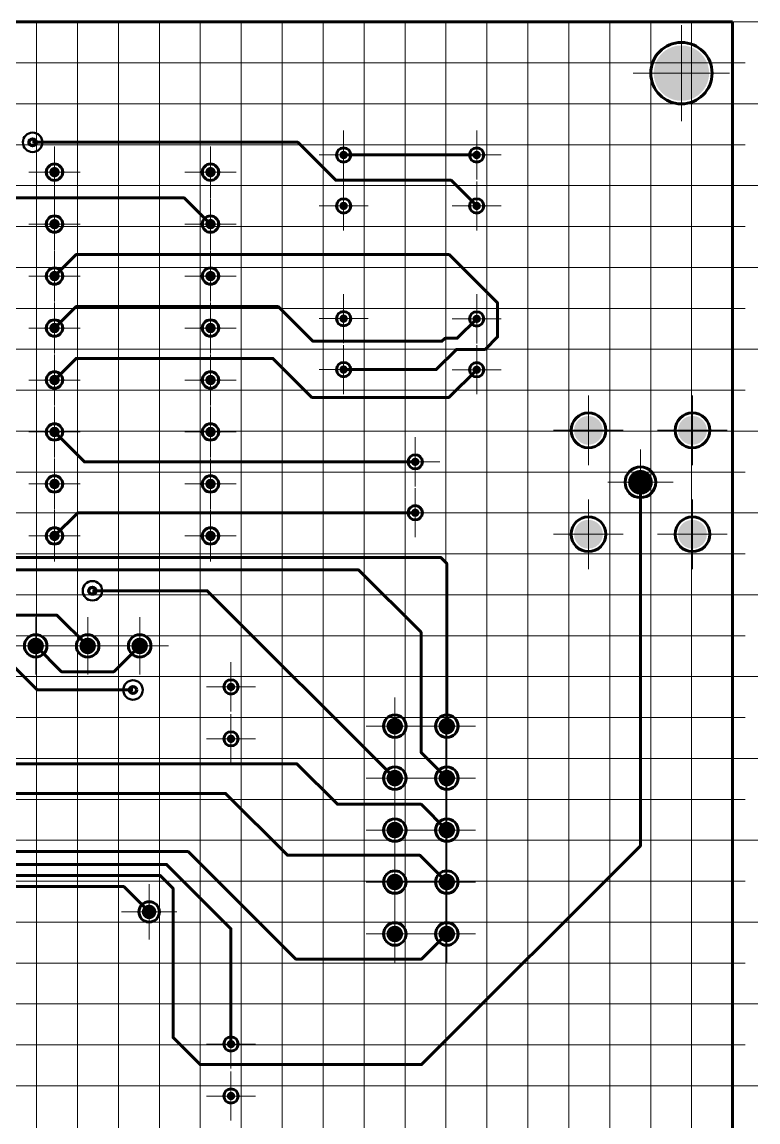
# Model space of a CAD drawing. Extents: x 260 to 1101, y 70 to 664.
# Drawn here: x 940.8 to 1012.7, y 454.6 to 562.2 of the extents above; entities that cross this region are included whole.
import ezdxf

# ---------------------------------------------------------------- set-up
doc = ezdxf.new("R2010")
doc.units = 0
doc.header["$MEASUREMENT"] = 0
doc.layers.add('PDF _Геометрия', color=7, linetype='CONTINUOUS')
doc.layers.add('PDF _Сплошная заливка', color=7, linetype='CONTINUOUS')

msp = doc.modelspace()

# ---------------------------------------------------------------- hatches: boundary and pattern name
at = {"layer": 'PDF _Сплошная заливка', "true_color": 0xffffff, "transparency": 33554559}
for points in [[(1005.2, 559.859), (1004.776, 559.826), (1004.363, 559.726), (1003.97, 559.564), (1003.608, 559.342), (1003.284, 559.066), (1003.008, 558.743), (1002.786, 558.38), (1002.624, 557.987), (1002.524, 557.574), (1002.491, 557.15), (1005.2, 557.15)], [(1007.909, 557.15), (1007.876, 557.574), (1007.776, 557.987), (1007.614, 558.38), (1007.391, 558.743), (1007.115, 559.066), (1006.792, 559.342), (1006.43, 559.564), (1006.037, 559.726), (1005.624, 559.826), (1005.2, 559.859), (1005.2, 557.15)], [(1005.2, 554.442), (1005.624, 554.476), (1006.037, 554.575), (1006.43, 554.738), (1006.792, 554.96), (1007.115, 555.236), (1007.391, 555.559), (1007.614, 555.921), (1007.776, 556.314), (1007.876, 556.727), (1007.909, 557.15), (1005.2, 557.15)], [(972.602, 549.151), (972.571, 549.307), (972.482, 549.439), (972.35, 549.527), (972.194, 549.558), (972.194, 549.151)], [(985.604, 549.151), (985.573, 549.307), (985.485, 549.439), (985.352, 549.527), (985.196, 549.558), (985.196, 549.151)], [(971.786, 549.151), (971.817, 548.995), (971.905, 548.862), (972.038, 548.774), (972.194, 548.743), (972.194, 549.151)], [(972.194, 548.743), (972.35, 548.774), (972.482, 548.862), (972.571, 548.995), (972.602, 549.151), (972.194, 549.151)], [(984.788, 549.151), (984.819, 548.995), (984.908, 548.862), (985.04, 548.774), (985.196, 548.743), (985.196, 549.151)], [(985.196, 548.743), (985.352, 548.774), (985.485, 548.862), (985.573, 548.995), (985.604, 549.151), (985.196, 549.151)], [(943.949, 547.98), (943.753, 547.942), (943.588, 547.831), (943.477, 547.666), (943.438, 547.471), (943.949, 547.471)], [(943.438, 547.471), (943.477, 547.276), (943.588, 547.11), (943.753, 547), (943.949, 546.961), (943.949, 547.471)], [(943.949, 546.961), (944.144, 547), (944.309, 547.11), (944.42, 547.276), (944.458, 547.471), (943.949, 547.471)], [(959.191, 547.98), (958.996, 547.942), (958.831, 547.831), (958.72, 547.666), (958.681, 547.471), (959.191, 547.471)], [(958.681, 547.471), (958.72, 547.276), (958.831, 547.11), (958.996, 547), (959.191, 546.961), (959.191, 547.471)], [(959.191, 546.961), (959.387, 547), (959.552, 547.11), (959.662, 547.276), (959.701, 547.471), (959.191, 547.471)], [(971.786, 544.172), (971.817, 544.016), (971.905, 543.884), (972.038, 543.795), (972.194, 543.764), (972.194, 544.172)], [(972.602, 544.172), (972.571, 544.328), (972.482, 544.461), (972.35, 544.549), (972.194, 544.58), (972.194, 544.172)], [(972.194, 543.764), (972.35, 543.795), (972.482, 543.884), (972.571, 544.016), (972.602, 544.172), (972.194, 544.172)], [(984.788, 544.172), (984.819, 544.016), (984.908, 543.884), (985.04, 543.795), (985.196, 543.764), (985.196, 544.172)], [(985.604, 544.172), (985.573, 544.328), (985.485, 544.461), (985.352, 544.549), (985.196, 544.58), (985.196, 544.172)], [(985.196, 543.764), (985.352, 543.795), (985.485, 543.884), (985.573, 544.016), (985.604, 544.172), (985.196, 544.172)], [(943.949, 542.9), (943.753, 542.862), (943.588, 542.751), (943.477, 542.586), (943.438, 542.391), (943.949, 542.391)], [(943.438, 542.391), (943.477, 542.196), (943.588, 542.03), (943.753, 541.92), (943.949, 541.881), (943.949, 542.391)], [(943.949, 541.881), (944.144, 541.92), (944.309, 542.03), (944.42, 542.196), (944.458, 542.391), (943.949, 542.391)], [(959.191, 542.9), (958.996, 542.862), (958.831, 542.751), (958.72, 542.586), (958.681, 542.391), (959.191, 542.391)], [(958.681, 542.391), (958.72, 542.196), (958.831, 542.03), (958.996, 541.92), (959.191, 541.881), (959.191, 542.391)], [(959.191, 541.881), (959.387, 541.92), (959.552, 542.03), (959.662, 542.196), (959.701, 542.391), (959.191, 542.391)], [(943.949, 537.82), (943.753, 537.782), (943.588, 537.671), (943.477, 537.506), (943.438, 537.311), (943.949, 537.311)], [(959.191, 537.82), (958.996, 537.782), (958.831, 537.671), (958.72, 537.506), (958.681, 537.311), (959.191, 537.311)], [(943.438, 537.311), (943.477, 537.116), (943.588, 536.95), (943.753, 536.84), (943.949, 536.801), (943.949, 537.311)], [(943.949, 536.801), (944.144, 536.84), (944.309, 536.95), (944.42, 537.116), (944.458, 537.311), (943.949, 537.311)], [(958.681, 537.311), (958.72, 537.116), (958.831, 536.95), (958.996, 536.84), (959.191, 536.801), (959.191, 537.311)], [(959.191, 536.801), (959.387, 536.84), (959.552, 536.95), (959.662, 537.116), (959.701, 537.311), (959.191, 537.311)], [(972.602, 533.151), (972.571, 533.307), (972.482, 533.439), (972.35, 533.528), (972.194, 533.559), (972.194, 533.151)], [(985.604, 533.129), (985.573, 533.285), (985.485, 533.417), (985.352, 533.506), (985.196, 533.537), (985.196, 533.129)], [(943.949, 532.74), (943.753, 532.702), (943.588, 532.591), (943.477, 532.426), (943.438, 532.231), (943.949, 532.231)], [(959.191, 532.74), (958.996, 532.702), (958.831, 532.591), (958.72, 532.426), (958.681, 532.231), (959.191, 532.231)], [(971.786, 533.151), (971.817, 532.995), (971.905, 532.862), (972.038, 532.774), (972.194, 532.743), (972.194, 533.151)], [(972.194, 532.743), (972.35, 532.774), (972.482, 532.862), (972.571, 532.995), (972.602, 533.151), (972.194, 533.151)], [(984.788, 533.129), (984.819, 532.973), (984.908, 532.841), (985.04, 532.752), (985.196, 532.721), (985.196, 533.129)], [(985.196, 532.721), (985.352, 532.752), (985.485, 532.841), (985.573, 532.973), (985.604, 533.129), (985.196, 533.129)], [(943.438, 532.231), (943.477, 532.036), (943.588, 531.87), (943.753, 531.76), (943.949, 531.721), (943.949, 532.231)], [(943.949, 531.721), (944.144, 531.76), (944.309, 531.87), (944.42, 532.036), (944.458, 532.231), (943.949, 532.231)], [(958.681, 532.231), (958.72, 532.036), (958.831, 531.87), (958.996, 531.76), (959.191, 531.721), (959.191, 532.231)], [(959.191, 531.721), (959.387, 531.76), (959.552, 531.87), (959.662, 532.036), (959.701, 532.231), (959.191, 532.231)], [(971.786, 528.172), (971.817, 528.016), (971.905, 527.884), (972.038, 527.796), (972.194, 527.765), (972.194, 528.172)], [(972.602, 528.172), (972.571, 528.328), (972.482, 528.46), (972.35, 528.549), (972.194, 528.58), (972.194, 528.172)], [(972.194, 527.765), (972.35, 527.796), (972.482, 527.884), (972.571, 528.016), (972.602, 528.172), (972.194, 528.172)], [(984.788, 528.151), (984.819, 527.995), (984.908, 527.862), (985.04, 527.774), (985.196, 527.743), (985.196, 528.151)], [(985.604, 528.151), (985.573, 528.307), (985.485, 528.439), (985.352, 528.528), (985.196, 528.559), (985.196, 528.151)], [(985.196, 527.743), (985.352, 527.774), (985.485, 527.862), (985.573, 527.995), (985.604, 528.151), (985.196, 528.151)], [(943.949, 527.66), (943.753, 527.622), (943.588, 527.511), (943.477, 527.346), (943.438, 527.151), (943.949, 527.151)], [(943.438, 527.151), (943.477, 526.956), (943.588, 526.79), (943.753, 526.68), (943.949, 526.641), (943.949, 527.151)], [(943.949, 526.641), (944.144, 526.68), (944.309, 526.79), (944.42, 526.956), (944.458, 527.151), (943.949, 527.151)], [(959.191, 527.66), (958.996, 527.622), (958.831, 527.511), (958.72, 527.346), (958.681, 527.151), (959.191, 527.151)], [(958.681, 527.151), (958.72, 526.956), (958.831, 526.79), (958.996, 526.68), (959.191, 526.641), (959.191, 527.151)], [(959.191, 526.641), (959.387, 526.68), (959.552, 526.79), (959.662, 526.956), (959.701, 527.151), (959.191, 527.151)], [(996.118, 523.643), (995.753, 523.595), (995.412, 523.454), (995.12, 523.229), (994.895, 522.937), (994.754, 522.596), (994.706, 522.231), (996.118, 522.231)], [(997.53, 522.231), (997.482, 522.596), (997.341, 522.937), (997.117, 523.229), (996.824, 523.454), (996.484, 523.595), (996.118, 523.643), (996.118, 522.231)], [(1006.28, 523.643), (1005.914, 523.595), (1005.574, 523.454), (1005.281, 523.229), (1005.057, 522.937), (1004.916, 522.596), (1004.868, 522.231), (1006.28, 522.231)], [(1007.692, 522.231), (1007.644, 522.596), (1007.503, 522.937), (1007.279, 523.229), (1006.986, 523.454), (1006.646, 523.595), (1006.28, 523.643), (1006.28, 522.231)], [(943.949, 522.58), (943.753, 522.542), (943.588, 522.431), (943.477, 522.266), (943.438, 522.071), (943.949, 522.071)], [(943.438, 522.071), (943.477, 521.876), (943.588, 521.71), (943.753, 521.6), (943.949, 521.561), (943.949, 522.071)], [(943.949, 521.561), (944.144, 521.6), (944.309, 521.71), (944.42, 521.876), (944.458, 522.071), (943.949, 522.071)], [(959.191, 522.58), (958.996, 522.542), (958.831, 522.431), (958.72, 522.266), (958.681, 522.071), (959.191, 522.071)], [(958.681, 522.071), (958.72, 521.876), (958.831, 521.71), (958.996, 521.6), (959.191, 521.561), (959.191, 522.071)], [(959.191, 521.561), (959.387, 521.6), (959.552, 521.71), (959.662, 521.876), (959.701, 522.071), (959.191, 522.071)], [(979.603, 519.151), (979.572, 519.307), (979.483, 519.439), (979.351, 519.527), (979.195, 519.559), (979.195, 519.151)], [(978.787, 519.151), (978.818, 518.995), (978.906, 518.862), (979.039, 518.774), (979.195, 518.743), (979.195, 519.151)], [(979.195, 518.743), (979.351, 518.774), (979.483, 518.862), (979.572, 518.995), (979.603, 519.151), (979.195, 519.151)], [(1001.199, 518.361), (1000.886, 518.32), (1000.594, 518.199), (1000.343, 518.006), (1000.151, 517.756), (1000.03, 517.464), (999.989, 517.151), (1001.199, 517.151)], [(943.949, 517.5), (943.753, 517.462), (943.588, 517.351), (943.477, 517.186), (943.438, 516.991), (943.949, 516.991)], [(959.191, 517.5), (958.996, 517.462), (958.831, 517.351), (958.72, 517.186), (958.681, 516.991), (959.191, 516.991)], [(943.438, 516.991), (943.477, 516.796), (943.588, 516.63), (943.753, 516.52), (943.949, 516.481), (943.949, 516.991)], [(943.949, 516.481), (944.144, 516.52), (944.309, 516.63), (944.42, 516.796), (944.458, 516.991), (943.949, 516.991)], [(958.681, 516.991), (958.72, 516.796), (958.831, 516.63), (958.996, 516.52), (959.191, 516.481), (959.191, 516.991)], [(959.191, 516.481), (959.387, 516.52), (959.552, 516.63), (959.662, 516.796), (959.701, 516.991), (959.191, 516.991)], [(978.787, 514.172), (978.818, 514.016), (978.906, 513.884), (979.039, 513.796), (979.195, 513.764), (979.195, 514.172)], [(979.603, 514.172), (979.572, 514.328), (979.483, 514.461), (979.351, 514.549), (979.195, 514.58), (979.195, 514.172)], [(979.195, 513.764), (979.351, 513.796), (979.483, 513.884), (979.572, 514.016), (979.603, 514.172), (979.195, 514.172)], [(996.118, 513.483), (995.753, 513.435), (995.412, 513.294), (995.12, 513.069), (994.895, 512.777), (994.754, 512.436), (994.706, 512.071), (996.118, 512.071)], [(997.53, 512.071), (997.482, 512.436), (997.341, 512.777), (997.117, 513.069), (996.824, 513.294), (996.484, 513.435), (996.118, 513.483), (996.118, 512.071)], [(1006.28, 513.483), (1005.914, 513.435), (1005.574, 513.294), (1005.281, 513.069), (1005.057, 512.777), (1004.916, 512.436), (1004.868, 512.071), (1006.28, 512.071)], [(1007.692, 512.071), (1007.644, 512.436), (1007.503, 512.777), (1007.279, 513.069), (1006.986, 513.294), (1006.646, 513.435), (1006.28, 513.483), (1006.28, 512.071)], [(943.949, 512.42), (943.753, 512.382), (943.588, 512.271), (943.477, 512.106), (943.438, 511.911), (943.949, 511.911)], [(943.438, 511.911), (943.477, 511.716), (943.588, 511.55), (943.753, 511.44), (943.949, 511.401), (943.949, 511.911)], [(943.949, 511.401), (944.144, 511.44), (944.309, 511.55), (944.42, 511.716), (944.458, 511.911), (943.949, 511.911)], [(959.191, 512.42), (958.996, 512.382), (958.831, 512.271), (958.72, 512.106), (958.681, 511.911), (959.191, 511.911)], [(958.681, 511.911), (958.72, 511.716), (958.831, 511.55), (958.996, 511.44), (959.191, 511.401), (959.191, 511.911)], [(959.191, 511.401), (959.387, 511.44), (959.552, 511.55), (959.662, 511.716), (959.701, 511.911), (959.191, 511.911)], [(941.301, 501.151), (941.329, 500.942), (941.409, 500.747), (941.537, 500.58), (941.705, 500.452), (941.899, 500.371), (942.108, 500.344), (942.108, 501.151)], [(942.915, 501.151), (942.888, 501.36), (942.807, 501.554), (942.679, 501.721), (942.512, 501.849), (942.317, 501.93), (942.108, 501.958), (942.108, 501.151)], [(946.382, 501.151), (946.409, 500.942), (946.49, 500.747), (946.618, 500.58), (946.785, 500.452), (946.98, 500.371), (947.189, 500.344), (947.189, 501.151)], [(947.996, 501.151), (947.969, 501.36), (947.888, 501.554), (947.76, 501.721), (947.593, 501.849), (947.398, 501.93), (947.189, 501.958), (947.189, 501.151)], [(951.463, 501.151), (951.49, 500.942), (951.571, 500.747), (951.699, 500.58), (951.866, 500.452), (952.061, 500.371), (952.27, 500.344), (952.27, 501.151)], [(953.077, 501.151), (953.05, 501.36), (952.969, 501.554), (952.841, 501.721), (952.674, 501.849), (952.479, 501.93), (952.27, 501.958), (952.27, 501.151)], [(960.784, 497.151), (960.815, 496.994), (960.903, 496.862), (961.036, 496.774), (961.192, 496.743), (961.192, 497.151)], [(961.6, 497.151), (961.569, 497.307), (961.48, 497.439), (961.348, 497.527), (961.192, 497.559), (961.192, 497.151)], [(961.192, 496.743), (961.348, 496.774), (961.48, 496.862), (961.569, 496.994), (961.6, 497.151), (961.192, 497.151)], [(978.002, 493.311), (977.974, 493.519), (977.894, 493.714), (977.765, 493.881), (977.598, 494.009), (977.404, 494.09), (977.195, 494.118), (977.195, 493.311)], [(983.083, 493.311), (983.055, 493.519), (982.975, 493.714), (982.846, 493.881), (982.679, 494.009), (982.484, 494.09), (982.276, 494.118), (982.276, 493.311)], [(976.388, 493.311), (976.415, 493.102), (976.496, 492.907), (976.624, 492.74), (976.791, 492.612), (976.986, 492.531), (977.195, 492.504), (977.195, 493.311)], [(981.469, 493.311), (981.496, 493.102), (981.577, 492.907), (981.705, 492.74), (981.872, 492.612), (982.067, 492.531), (982.276, 492.504), (982.276, 493.311)], [(960.784, 492.071), (960.815, 491.914), (960.903, 491.782), (961.036, 491.694), (961.192, 491.663), (961.192, 492.071)], [(961.6, 492.071), (961.569, 492.227), (961.48, 492.359), (961.348, 492.447), (961.192, 492.479), (961.192, 492.071)], [(961.192, 491.663), (961.348, 491.694), (961.48, 491.782), (961.569, 491.914), (961.6, 492.071), (961.192, 492.071)], [(978.002, 488.231), (977.974, 488.439), (977.894, 488.634), (977.765, 488.801), (977.598, 488.929), (977.404, 489.01), (977.195, 489.038), (977.195, 488.231)], [(983.083, 488.231), (983.055, 488.439), (982.975, 488.634), (982.846, 488.801), (982.679, 488.929), (982.484, 489.01), (982.276, 489.038), (982.276, 488.231)], [(976.388, 488.231), (976.415, 488.022), (976.496, 487.827), (976.624, 487.66), (976.791, 487.532), (976.986, 487.451), (977.195, 487.424), (977.195, 488.231)], [(981.469, 488.231), (981.496, 488.022), (981.577, 487.827), (981.705, 487.66), (981.872, 487.532), (982.067, 487.451), (982.276, 487.424), (982.276, 488.231)], [(978.002, 483.151), (977.974, 483.359), (977.894, 483.554), (977.765, 483.721), (977.598, 483.849), (977.404, 483.93), (977.195, 483.958), (977.195, 483.151)], [(983.083, 483.151), (983.055, 483.359), (982.975, 483.554), (982.846, 483.721), (982.679, 483.849), (982.484, 483.93), (982.276, 483.958), (982.276, 483.151)], [(976.388, 483.151), (976.415, 482.942), (976.496, 482.747), (976.624, 482.58), (976.791, 482.452), (976.986, 482.371), (977.195, 482.344), (977.195, 483.151)], [(981.469, 483.151), (981.496, 482.942), (981.577, 482.747), (981.705, 482.58), (981.872, 482.452), (982.067, 482.371), (982.276, 482.344), (982.276, 483.151)], [(978.002, 478.071), (977.974, 478.279), (977.894, 478.474), (977.765, 478.641), (977.598, 478.769), (977.404, 478.85), (977.195, 478.878), (977.195, 478.071)], [(983.083, 478.071), (983.055, 478.279), (982.975, 478.474), (982.846, 478.641), (982.679, 478.769), (982.484, 478.85), (982.276, 478.878), (982.276, 478.071)], [(976.388, 478.071), (976.415, 477.862), (976.496, 477.667), (976.624, 477.5), (976.791, 477.372), (976.986, 477.291), (977.195, 477.264), (977.195, 478.071)], [(981.469, 478.071), (981.496, 477.862), (981.577, 477.667), (981.705, 477.5), (981.872, 477.372), (982.067, 477.291), (982.276, 477.264), (982.276, 478.071)], [(953.19, 475.857), (953.007, 475.833), (952.837, 475.762), (952.691, 475.65), (952.579, 475.504), (952.508, 475.333), (952.484, 475.151), (953.19, 475.151)], [(953.896, 475.151), (953.872, 475.333), (953.802, 475.504), (953.689, 475.65), (953.543, 475.762), (953.373, 475.833), (953.19, 475.857), (953.19, 475.151)], [(952.484, 475.151), (952.508, 474.968), (952.579, 474.798), (952.691, 474.651), (952.837, 474.539), (953.007, 474.469), (953.19, 474.445), (953.19, 475.151)], [(978.002, 472.991), (977.974, 473.199), (977.894, 473.394), (977.765, 473.561), (977.598, 473.689), (977.404, 473.77), (977.195, 473.798), (977.195, 472.991)], [(983.083, 472.991), (983.055, 473.199), (982.975, 473.394), (982.846, 473.561), (982.679, 473.689), (982.484, 473.77), (982.276, 473.798), (982.276, 472.991)], [(976.388, 472.991), (976.415, 472.782), (976.496, 472.587), (976.624, 472.42), (976.791, 472.292), (976.986, 472.211), (977.195, 472.184), (977.195, 472.991)], [(981.469, 472.991), (981.496, 472.782), (981.577, 472.587), (981.705, 472.42), (981.872, 472.292), (982.067, 472.211), (982.276, 472.184), (982.276, 472.991)], [(961.6, 462.231), (961.569, 462.387), (961.48, 462.519), (961.348, 462.608), (961.192, 462.639), (961.192, 462.231)], [(960.784, 462.231), (960.815, 462.075), (960.903, 461.942), (961.036, 461.854), (961.192, 461.823), (961.192, 462.231)], [(961.192, 461.823), (961.348, 461.854), (961.48, 461.942), (961.569, 462.075), (961.6, 462.231), (961.192, 462.231)], [(960.784, 457.151), (960.815, 456.995), (960.903, 456.862), (961.036, 456.774), (961.192, 456.743), (961.192, 457.151)], [(961.6, 457.151), (961.569, 457.307), (961.48, 457.439), (961.348, 457.528), (961.192, 457.559), (961.192, 457.151)], [(961.192, 456.743), (961.348, 456.774), (961.48, 456.862), (961.569, 456.995), (961.6, 457.151), (961.192, 457.151)]]:
    msp.add_hatch(color=7, dxfattribs=at).paths.add_polyline_path(points)
at = {"layer": 'PDF _Сплошная заливка', "transparency": 33554559}
for points in [[(1005.2, 557.15), (1002.491, 557.15), (1002.524, 556.727), (1002.624, 556.314), (1002.786, 555.921), (1003.008, 555.559), (1003.284, 555.236), (1003.608, 554.96), (1003.97, 554.738), (1004.363, 554.575), (1004.776, 554.476), (1005.2, 554.442)], [(972.194, 549.151), (972.194, 549.558), (972.038, 549.527), (971.905, 549.439), (971.817, 549.307), (971.786, 549.151)], [(985.196, 549.151), (985.196, 549.558), (985.04, 549.527), (984.908, 549.439), (984.819, 549.307), (984.788, 549.151)], [(943.949, 547.471), (944.458, 547.471), (944.42, 547.666), (944.309, 547.831), (944.144, 547.942), (943.949, 547.98)], [(959.191, 547.471), (959.701, 547.471), (959.662, 547.666), (959.552, 547.831), (959.387, 547.942), (959.191, 547.98)], [(972.194, 544.172), (972.194, 544.58), (972.038, 544.549), (971.905, 544.461), (971.817, 544.328), (971.786, 544.172)], [(985.196, 544.172), (985.196, 544.58), (985.04, 544.549), (984.908, 544.461), (984.819, 544.328), (984.788, 544.172)], [(943.949, 542.391), (944.458, 542.391), (944.42, 542.586), (944.309, 542.751), (944.144, 542.862), (943.949, 542.9)], [(959.191, 542.391), (959.701, 542.391), (959.662, 542.586), (959.552, 542.751), (959.387, 542.862), (959.191, 542.9)], [(943.949, 537.311), (944.458, 537.311), (944.42, 537.506), (944.309, 537.671), (944.144, 537.782), (943.949, 537.82)], [(959.191, 537.311), (959.701, 537.311), (959.662, 537.506), (959.552, 537.671), (959.387, 537.782), (959.191, 537.82)], [(972.194, 533.151), (972.194, 533.559), (972.038, 533.528), (971.905, 533.439), (971.817, 533.307), (971.786, 533.151)], [(985.196, 533.129), (985.196, 533.537), (985.04, 533.506), (984.908, 533.417), (984.819, 533.285), (984.788, 533.129)], [(943.949, 532.231), (944.458, 532.231), (944.42, 532.426), (944.309, 532.591), (944.144, 532.702), (943.949, 532.74)], [(959.191, 532.231), (959.701, 532.231), (959.662, 532.426), (959.552, 532.591), (959.387, 532.702), (959.191, 532.74)], [(972.194, 528.172), (972.194, 528.58), (972.038, 528.549), (971.905, 528.46), (971.817, 528.328), (971.786, 528.172)], [(985.196, 528.151), (985.196, 528.559), (985.04, 528.528), (984.908, 528.439), (984.819, 528.307), (984.788, 528.151)], [(943.949, 527.151), (944.458, 527.151), (944.42, 527.346), (944.309, 527.511), (944.144, 527.622), (943.949, 527.66)], [(959.191, 527.151), (959.701, 527.151), (959.662, 527.346), (959.552, 527.511), (959.387, 527.622), (959.191, 527.66)], [(943.949, 522.071), (944.458, 522.071), (944.42, 522.266), (944.309, 522.431), (944.144, 522.542), (943.949, 522.58)], [(959.191, 522.071), (959.701, 522.071), (959.662, 522.266), (959.552, 522.431), (959.387, 522.542), (959.191, 522.58)], [(996.118, 522.231), (994.706, 522.231), (994.754, 521.865), (994.895, 521.525), (995.12, 521.232), (995.412, 521.008), (995.753, 520.867), (996.118, 520.819)], [(996.118, 522.231), (996.118, 520.819), (996.484, 520.867), (996.824, 521.008), (997.117, 521.232), (997.341, 521.525), (997.482, 521.865), (997.53, 522.231)], [(1006.28, 522.231), (1004.868, 522.231), (1004.916, 521.865), (1005.057, 521.525), (1005.281, 521.232), (1005.574, 521.008), (1005.914, 520.867), (1006.28, 520.819)], [(1006.28, 522.231), (1006.28, 520.819), (1006.646, 520.867), (1006.986, 521.008), (1007.279, 521.232), (1007.503, 521.525), (1007.644, 521.865), (1007.692, 522.231)], [(979.195, 519.151), (979.195, 519.559), (979.039, 519.527), (978.906, 519.439), (978.818, 519.307), (978.787, 519.151)], [(1001.199, 517.151), (1002.41, 517.151), (1002.368, 517.464), (1002.248, 517.756), (1002.055, 518.006), (1001.804, 518.199), (1001.512, 518.32), (1001.199, 518.361)], [(943.949, 516.991), (944.458, 516.991), (944.42, 517.186), (944.309, 517.351), (944.144, 517.462), (943.949, 517.5)], [(959.191, 516.991), (959.701, 516.991), (959.662, 517.186), (959.552, 517.351), (959.387, 517.462), (959.191, 517.5)], [(1001.199, 517.151), (999.989, 517.151), (1000.03, 516.837), (1000.151, 516.545), (1000.343, 516.295), (1000.594, 516.102), (1000.886, 515.982), (1001.199, 515.94)], [(1001.199, 517.151), (1001.199, 515.94), (1001.512, 515.982), (1001.804, 516.102), (1002.055, 516.295), (1002.248, 516.545), (1002.368, 516.837), (1002.41, 517.151)], [(979.195, 514.172), (979.195, 514.58), (979.039, 514.549), (978.906, 514.461), (978.818, 514.328), (978.787, 514.172)], [(943.949, 511.911), (944.458, 511.911), (944.42, 512.106), (944.309, 512.271), (944.144, 512.382), (943.949, 512.42)], [(959.191, 511.911), (959.701, 511.911), (959.662, 512.106), (959.552, 512.271), (959.387, 512.382), (959.191, 512.42)], [(996.118, 512.071), (994.706, 512.071), (994.754, 511.705), (994.895, 511.365), (995.12, 511.072), (995.412, 510.848), (995.753, 510.707), (996.118, 510.659)], [(996.118, 512.071), (996.118, 510.659), (996.484, 510.707), (996.824, 510.848), (997.117, 511.072), (997.341, 511.365), (997.482, 511.705), (997.53, 512.071)], [(1006.28, 512.071), (1004.868, 512.071), (1004.916, 511.705), (1005.057, 511.365), (1005.281, 511.072), (1005.574, 510.848), (1005.914, 510.707), (1006.28, 510.659)], [(1006.28, 512.071), (1006.28, 510.659), (1006.646, 510.707), (1006.986, 510.848), (1007.279, 511.072), (1007.503, 511.365), (1007.644, 511.705), (1007.692, 512.071)], [(942.108, 501.151), (942.108, 501.958), (941.899, 501.93), (941.705, 501.849), (941.537, 501.721), (941.409, 501.554), (941.329, 501.36), (941.301, 501.151)], [(942.108, 501.151), (942.108, 500.344), (942.317, 500.371), (942.512, 500.452), (942.679, 500.58), (942.807, 500.747), (942.888, 500.942), (942.915, 501.151)], [(947.189, 501.151), (947.189, 501.958), (946.98, 501.93), (946.785, 501.849), (946.618, 501.721), (946.49, 501.554), (946.409, 501.36), (946.382, 501.151)], [(947.189, 501.151), (947.189, 500.344), (947.398, 500.371), (947.593, 500.452), (947.76, 500.58), (947.888, 500.747), (947.969, 500.942), (947.996, 501.151)], [(952.27, 501.151), (952.27, 501.958), (952.061, 501.93), (951.866, 501.849), (951.699, 501.721), (951.571, 501.554), (951.49, 501.36), (951.463, 501.151)], [(952.27, 501.151), (952.27, 500.344), (952.479, 500.371), (952.674, 500.452), (952.841, 500.58), (952.969, 500.747), (953.05, 500.942), (953.077, 501.151)], [(961.192, 497.151), (961.192, 497.559), (961.036, 497.527), (960.903, 497.439), (960.815, 497.307), (960.784, 497.151)], [(977.195, 493.311), (977.195, 494.118), (976.986, 494.09), (976.791, 494.009), (976.624, 493.881), (976.496, 493.714), (976.415, 493.519), (976.388, 493.311)], [(982.276, 493.311), (982.276, 494.118), (982.067, 494.09), (981.872, 494.009), (981.705, 493.881), (981.577, 493.714), (981.496, 493.519), (981.469, 493.311)], [(977.195, 493.311), (977.195, 492.504), (977.404, 492.531), (977.598, 492.612), (977.765, 492.74), (977.894, 492.907), (977.974, 493.102), (978.002, 493.311)], [(982.276, 493.311), (982.276, 492.504), (982.484, 492.531), (982.679, 492.612), (982.846, 492.74), (982.975, 492.907), (983.055, 493.102), (983.083, 493.311)], [(961.192, 492.071), (961.192, 492.479), (961.036, 492.447), (960.903, 492.359), (960.815, 492.227), (960.784, 492.071)], [(977.195, 488.231), (977.195, 489.038), (976.986, 489.01), (976.791, 488.929), (976.624, 488.801), (976.496, 488.634), (976.415, 488.439), (976.388, 488.231)], [(982.276, 488.231), (982.276, 489.038), (982.067, 489.01), (981.872, 488.929), (981.705, 488.801), (981.577, 488.634), (981.496, 488.439), (981.469, 488.231)], [(977.195, 488.231), (977.195, 487.424), (977.404, 487.451), (977.598, 487.532), (977.765, 487.66), (977.894, 487.827), (977.974, 488.022), (978.002, 488.231)], [(982.276, 488.231), (982.276, 487.424), (982.484, 487.451), (982.679, 487.532), (982.846, 487.66), (982.975, 487.827), (983.055, 488.022), (983.083, 488.231)], [(977.195, 483.151), (977.195, 483.958), (976.986, 483.93), (976.791, 483.849), (976.624, 483.721), (976.496, 483.554), (976.415, 483.359), (976.388, 483.151)], [(982.276, 483.151), (982.276, 483.958), (982.067, 483.93), (981.872, 483.849), (981.705, 483.721), (981.577, 483.554), (981.496, 483.359), (981.469, 483.151)], [(977.195, 483.151), (977.195, 482.344), (977.404, 482.371), (977.598, 482.452), (977.765, 482.58), (977.894, 482.747), (977.974, 482.942), (978.002, 483.151)], [(982.276, 483.151), (982.276, 482.344), (982.484, 482.371), (982.679, 482.452), (982.846, 482.58), (982.975, 482.747), (983.055, 482.942), (983.083, 483.151)], [(977.195, 478.071), (977.195, 478.878), (976.986, 478.85), (976.791, 478.769), (976.624, 478.641), (976.496, 478.474), (976.415, 478.279), (976.388, 478.071)], [(982.276, 478.071), (982.276, 478.878), (982.067, 478.85), (981.872, 478.769), (981.705, 478.641), (981.577, 478.474), (981.496, 478.279), (981.469, 478.071)], [(977.195, 478.071), (977.195, 477.264), (977.404, 477.291), (977.598, 477.372), (977.765, 477.5), (977.894, 477.667), (977.974, 477.862), (978.002, 478.071)], [(982.276, 478.071), (982.276, 477.264), (982.484, 477.291), (982.679, 477.372), (982.846, 477.5), (982.975, 477.667), (983.055, 477.862), (983.083, 478.071)], [(953.19, 475.151), (953.19, 474.445), (953.373, 474.469), (953.543, 474.539), (953.689, 474.651), (953.802, 474.798), (953.872, 474.968), (953.896, 475.151)], [(977.195, 472.991), (977.195, 473.798), (976.986, 473.77), (976.791, 473.689), (976.624, 473.561), (976.496, 473.394), (976.415, 473.199), (976.388, 472.991)], [(982.276, 472.991), (982.276, 473.798), (982.067, 473.77), (981.872, 473.689), (981.705, 473.561), (981.577, 473.394), (981.496, 473.199), (981.469, 472.991)], [(977.195, 472.991), (977.195, 472.184), (977.404, 472.211), (977.598, 472.292), (977.765, 472.42), (977.894, 472.587), (977.974, 472.782), (978.002, 472.991)], [(982.276, 472.991), (982.276, 472.184), (982.484, 472.211), (982.679, 472.292), (982.846, 472.42), (982.975, 472.587), (983.055, 472.782), (983.083, 472.991)], [(961.192, 462.231), (961.192, 462.639), (961.036, 462.608), (960.903, 462.519), (960.815, 462.387), (960.784, 462.231)], [(961.192, 457.151), (961.192, 457.559), (961.036, 457.528), (960.903, 457.439), (960.815, 457.307), (960.784, 457.151)]]:
    msp.add_hatch(color=256, dxfattribs=at).paths.add_polyline_path(points)

# ---------------------------------------------------------------- linework, layer by layer
at = {"layer": 'PDF _Геометрия', "lineweight": 60}
msp.add_lwpolyline([(1010.201, 562.151), (770.156, 562.151), (770.156, 402.151), (1010.201, 402.151)], close=True, dxfattribs=at)
msp.add_lwpolyline([(1010.201, 562.151), (770.156, 562.151), (770.156, 402.151), (1010.201, 402.151)], close=True, dxfattribs=at)
at = {"layer": 'PDF _Геометрия', "lineweight": 20}
for points in [[(1011.441, 402.151), (1010.201, 402.151), (1010.201, 562.151), (770.156, 562.151), (770.156, 402.151), (1010.201, 402.151), (1012.681, 402.151)], [(770.156, 562.151), (1010.201, 562.151), (1012.681, 562.151)], [(942.188, 400.911), (942.188, 402.151), (942.188, 562.151)], [(946.189, 399.671), (946.189, 402.151), (946.189, 562.151)], [(950.19, 400.911), (950.19, 402.151), (950.19, 562.151)], [(954.191, 399.671), (954.191, 402.151), (954.191, 562.151)], [(958.191, 400.911), (958.191, 402.151), (958.191, 562.151)], [(962.192, 399.671), (962.192, 402.151), (962.192, 562.151)], [(966.193, 400.911), (966.193, 402.151), (966.193, 562.151)], [(970.193, 399.671), (970.193, 402.151), (970.193, 562.151)], [(974.194, 400.911), (974.194, 402.151), (974.194, 562.151)], [(978.195, 399.671), (978.195, 402.151), (978.195, 562.151)], [(982.196, 400.911), (982.196, 402.151), (982.196, 562.151)], [(986.196, 399.671), (986.196, 402.151), (986.196, 562.151)], [(990.197, 400.911), (990.197, 402.151), (990.197, 562.151)], [(994.198, 399.671), (994.198, 402.151), (994.198, 562.151)], [(998.199, 400.911), (998.199, 402.151), (998.199, 562.151)], [(1002.199, 399.671), (1002.199, 402.151), (1002.199, 562.151)], [(1005.2, 552.451), (1005.2, 561.85)], [(1006.2, 400.911), (1006.2, 402.151), (1006.2, 562.151)], [(1010.201, 562.151), (1011.441, 562.151)], [(770.156, 558.151), (1010.201, 558.151), (1011.441, 558.151)], [(1000.499, 557.15), (1009.901, 557.15)], [(770.156, 554.151), (1010.201, 554.151), (1012.681, 554.151)], [(1010.201, 554.151), (1011.441, 554.151)], [(972.194, 546.75), (972.194, 551.551)], [(985.196, 546.75), (985.196, 551.551)], [(770.156, 550.151), (1010.201, 550.151), (1011.441, 550.151)], [(943.949, 544.971), (943.949, 549.971)], [(959.191, 544.971), (959.191, 549.971)], [(969.793, 549.151), (974.594, 549.151)], [(982.796, 549.151), (987.597, 549.151)], [(941.448, 547.471), (946.449, 547.471)], [(956.691, 547.471), (961.692, 547.471)], [(972.194, 541.772), (972.194, 546.572)], [(985.196, 541.772), (985.196, 546.572)], [(770.156, 546.151), (1010.201, 546.151), (1012.681, 546.151)], [(1010.201, 546.151), (1011.441, 546.151)], [(943.949, 539.891), (943.949, 544.891)], [(959.191, 539.891), (959.191, 544.891)], [(969.793, 544.172), (974.594, 544.172)], [(982.796, 544.172), (987.597, 544.172)], [(770.156, 542.151), (1010.201, 542.151), (1011.441, 542.151)], [(941.448, 542.391), (946.449, 542.391)], [(956.691, 542.391), (961.692, 542.391)], [(943.949, 534.811), (943.949, 539.811)], [(959.191, 534.811), (959.191, 539.811)], [(770.156, 538.151), (1010.201, 538.151), (1012.681, 538.151)], [(1010.201, 538.151), (1011.441, 538.151)], [(941.448, 537.311), (946.449, 537.311)], [(956.691, 537.311), (961.692, 537.311)], [(972.194, 530.751), (972.194, 535.551)], [(943.949, 529.731), (943.949, 534.731)], [(959.191, 529.731), (959.191, 534.731)], [(985.196, 530.729), (985.196, 535.529)], [(770.156, 534.151), (1010.201, 534.151), (1011.441, 534.151)], [(969.793, 533.151), (974.594, 533.151)], [(982.796, 533.129), (987.597, 533.129)], [(941.448, 532.231), (946.449, 532.231)], [(956.691, 532.231), (961.692, 532.231)], [(972.194, 525.772), (972.194, 530.572)], [(985.196, 525.751), (985.196, 530.551)], [(770.156, 530.151), (1010.201, 530.151), (1012.681, 530.151)], [(943.949, 524.651), (943.949, 529.651)], [(959.191, 524.651), (959.191, 529.651)], [(1010.201, 530.151), (1011.441, 530.151)], [(969.793, 528.172), (974.594, 528.172)], [(982.796, 528.151), (987.597, 528.151)], [(941.448, 527.151), (946.449, 527.151)], [(956.691, 527.151), (961.692, 527.151)], [(770.156, 526.151), (1010.201, 526.151), (1011.441, 526.151)], [(996.118, 518.831), (996.118, 525.631)], [(1006.28, 518.831), (1006.28, 525.631)], [(943.949, 519.571), (943.949, 524.571)], [(959.191, 519.571), (959.191, 524.571)], [(770.156, 522.151), (1010.201, 522.151), (1012.681, 522.151)], [(941.448, 522.071), (946.449, 522.071)], [(956.691, 522.071), (961.692, 522.071)], [(992.718, 522.231), (999.519, 522.231)], [(1002.879, 522.231), (1009.681, 522.231)], [(1010.201, 522.151), (1011.441, 522.151)], [(979.195, 516.751), (979.195, 521.551)], [(943.949, 514.491), (943.949, 519.491)], [(959.191, 514.491), (959.191, 519.491)], [(1001.199, 513.951), (1001.199, 520.351)], [(976.795, 519.151), (981.596, 519.151)], [(770.156, 518.151), (1010.201, 518.151), (1011.441, 518.151)], [(941.448, 516.991), (946.449, 516.991)], [(956.691, 516.991), (961.692, 516.991)], [(979.195, 511.772), (979.195, 516.572)], [(997.999, 517.151), (1004.4, 517.151)], [(996.118, 508.671), (996.118, 515.471)], [(1006.28, 508.671), (1006.28, 515.471)], [(770.156, 514.151), (1010.201, 514.151), (1012.681, 514.151)], [(943.949, 509.411), (943.949, 514.411)], [(959.191, 509.411), (959.191, 514.411)], [(976.795, 514.172), (981.596, 514.172)], [(1010.201, 514.151), (1011.441, 514.151)], [(941.448, 511.911), (946.449, 511.911)], [(956.691, 511.911), (961.692, 511.911)], [(992.718, 512.071), (999.519, 512.071)], [(1002.879, 512.071), (1009.681, 512.071)], [(770.156, 510.151), (1010.201, 510.151), (1011.441, 510.151)], [(770.156, 506.151), (1010.201, 506.151), (1012.681, 506.151)], [(1010.201, 506.151), (1011.441, 506.151)], [(942.108, 498.351), (942.108, 503.951)], [(947.189, 498.351), (947.189, 503.951)], [(952.27, 498.351), (952.27, 503.951)], [(770.156, 502.151), (1010.201, 502.151), (1011.441, 502.151)], [(939.308, 501.151), (944.909, 501.151)], [(944.389, 501.151), (949.99, 501.151)], [(949.47, 501.151), (955.071, 501.151)], [(961.192, 494.751), (961.192, 499.551)], [(770.156, 498.151), (1010.201, 498.151), (1012.681, 498.151)], [(1010.201, 498.151), (1011.441, 498.151)], [(958.791, 497.151), (963.592, 497.151)], [(977.195, 490.511), (977.195, 496.111)], [(982.276, 490.511), (982.276, 496.111)], [(770.156, 494.151), (1010.201, 494.151), (1011.441, 494.151)], [(961.192, 489.671), (961.192, 494.471)], [(974.394, 493.311), (979.995, 493.311)], [(979.475, 493.311), (985.076, 493.311)], [(958.791, 492.071), (963.592, 492.071)], [(977.195, 485.431), (977.195, 491.031)], [(982.276, 485.431), (982.276, 491.031)], [(770.156, 490.151), (1010.201, 490.151), (1012.681, 490.151)], [(1010.201, 490.151), (1011.441, 490.151)], [(974.394, 488.231), (979.995, 488.231)], [(979.475, 488.231), (985.076, 488.231)], [(770.156, 486.151), (1010.201, 486.151), (1011.441, 486.151)], [(977.195, 480.351), (977.195, 485.951)], [(982.276, 480.351), (982.276, 485.951)], [(974.394, 483.151), (979.995, 483.151)], [(979.475, 483.151), (985.076, 483.151)], [(770.156, 482.151), (1010.201, 482.151), (1012.681, 482.151)], [(1010.201, 482.151), (1011.441, 482.151)], [(977.195, 475.271), (977.195, 480.871)], [(982.276, 475.271), (982.276, 480.871)], [(770.156, 478.151), (1010.201, 478.151), (1011.441, 478.151)], [(953.19, 472.451), (953.19, 477.851)], [(974.394, 478.071), (979.995, 478.071)], [(979.475, 478.071), (985.076, 478.071)], [(977.195, 470.191), (977.195, 475.791)], [(982.276, 470.191), (982.276, 475.791)], [(950.49, 475.151), (955.891, 475.151)], [(770.156, 474.151), (1010.201, 474.151), (1012.681, 474.151)], [(1010.201, 474.151), (1011.441, 474.151)], [(974.394, 472.991), (979.995, 472.991)], [(979.475, 472.991), (985.076, 472.991)], [(770.156, 470.151), (1010.201, 470.151), (1011.441, 470.151)], [(770.156, 466.151), (1010.201, 466.151), (1012.681, 466.151)], [(1010.201, 466.151), (1011.441, 466.151)], [(961.192, 459.831), (961.192, 464.631)], [(770.156, 462.151), (1010.201, 462.151), (1011.441, 462.151)], [(958.791, 462.231), (963.592, 462.231)], [(961.192, 454.751), (961.192, 459.551)], [(770.156, 458.151), (1010.201, 458.151), (1012.681, 458.151)], [(1010.201, 458.151), (1011.441, 458.151)], [(958.791, 457.151), (963.592, 457.151)]]:
    msp.add_lwpolyline(points, dxfattribs=at)
at = {"layer": 'PDF _Геометрия', "lineweight": 60}
for points in [[(941.808, 550.388), (967.721, 550.388), (971.43, 546.68), (982.688, 546.68), (985.196, 544.172)], [(972.194, 549.151), (985.196, 549.151)], [(890.592, 495.423), (888.954, 497.06), (888.954, 501.226), (887.052, 503.127), (885.918, 503.127), (884.986, 504.059), (884.986, 512.014), (894.661, 521.686), (928.191, 521.686), (929.36, 522.855), (929.36, 540.127), (934.187, 544.953), (956.629, 544.953), (959.191, 542.391)], [(972.194, 528.172), (981.241, 528.172), (983.218, 530.149), (986.012, 530.149), (987.232, 531.368), (987.232, 534.691), (982.506, 539.415), (946.054, 539.415), (943.949, 537.311)], [(943.949, 532.231), (946.054, 534.335), (965.79, 534.335), (969.194, 530.932), (981.804, 530.932), (982.109, 531.237), (983.304, 531.237), (985.196, 533.129)], [(943.949, 527.151), (946.054, 529.255), (965.282, 529.255), (969.093, 525.445), (982.49, 525.445), (985.196, 528.151)], [(943.949, 522.071), (946.869, 519.151), (979.195, 519.151)], [(982.276, 493.311), (982.276, 509.217), (981.693, 509.799), (938.048, 509.799), (927.247, 520.598), (897.125, 520.598), (887.323, 510.798), (887.323, 505.126)], [(860.97, 457.151), (875.482, 457.151), (906.8, 488.463), (918.842, 488.463), (928.597, 478.71), (954.256, 478.71), (955.527, 477.44), (955.527, 462.86), (958.169, 460.218), (979.813, 460.218), (1001.199, 481.6), (1001.199, 517.151)], [(943.949, 511.911), (946.211, 514.172), (979.195, 514.172)], [(895.673, 508.732), (890.626, 503.686), (890.626, 500.503), (891.507, 499.622), (893.522, 499.622), (898.066, 504.165), (944.174, 504.165), (947.189, 501.151)], [(892.624, 501.62), (899.585, 508.58), (973.665, 508.58), (979.763, 502.484), (979.763, 490.743), (982.276, 488.231)], [(947.651, 506.548), (958.874, 506.548), (977.195, 488.231)], [(895.078, 496.504), (901.516, 502.941), (936.168, 502.941), (942.265, 496.845), (951.614, 496.845)], [(942.108, 501.151), (944.636, 498.623), (949.742, 498.623), (952.27, 501.151)], [(900.805, 495.169), (900.805, 499.944), (901.465, 500.604), (920.112, 500.604), (931.087, 489.632), (967.619, 489.632), (971.582, 485.669), (979.757, 485.669), (982.276, 483.151)], [(880.786, 498.351), (888.694, 490.444), (919.198, 490.444), (929.847, 479.797), (954.896, 479.797), (961.192, 473.503), (961.192, 462.231)], [(903.77, 498.369), (908.191, 493.95), (919.706, 493.95), (932.611, 481.046), (957, 481.046), (967.518, 470.531), (979.815, 470.531), (982.276, 472.991)], [(911.417, 496.751), (921.63, 496.751), (931.646, 486.736), (960.658, 486.736), (966.705, 480.691), (979.655, 480.691), (982.276, 478.071)], [(915.794, 469.82), (923.597, 477.621), (950.719, 477.621), (953.19, 475.151)]]:
    msp.add_lwpolyline(points, dxfattribs=at)
for centre, radius in [((1005.2, 557.15), 3), ((972.194, 549.15), 0.7), ((985.196, 549.15), 0.7), ((943.949, 547.47), 0.8), ((959.191, 547.47), 0.8), ((972.194, 544.172), 0.7), ((985.196, 544.172), 0.7), ((943.949, 542.391), 0.8), ((959.191, 542.39), 0.8), ((943.949, 537.311), 0.8), ((959.191, 537.31), 0.8), ((972.194, 533.151), 0.7), ((985.196, 533.129), 0.7), ((943.949, 532.231), 0.8), ((959.191, 532.231), 0.8), ((972.194, 528.172), 0.7), ((985.196, 528.15), 0.7), ((943.949, 527.151), 0.8), ((959.191, 527.151), 0.8), ((996.118, 522.23), 1.7), ((1006.28, 522.23), 1.7), ((943.949, 522.071), 0.8), ((959.191, 522.071), 0.8), ((979.195, 519.151), 0.7), ((1001.199, 517.151), 1.5), ((943.949, 516.991), 0.8), ((959.191, 516.991), 0.8), ((979.195, 514.172), 0.7), ((996.118, 512.07), 1.7), ((1006.28, 512.07), 1.7), ((943.949, 511.911), 0.8), ((959.191, 511.911), 0.8), ((942.108, 501.151), 1.1), ((947.189, 501.15), 1.1), ((952.27, 501.151), 1.1), ((961.192, 497.151), 0.7), ((977.195, 493.311), 1.1), ((982.276, 493.311), 1.1), ((961.192, 492.071), 0.7), ((977.195, 488.231), 1.1), ((982.276, 488.231), 1.1), ((977.195, 483.151), 1.1), ((982.276, 483.151), 1.1), ((977.195, 478.071), 1.1), ((982.276, 478.071), 1.1), ((953.19, 475.151), 1), ((977.195, 472.991), 1.1), ((982.276, 472.991), 1.1), ((961.192, 462.231), 0.7), ((961.192, 457.151), 0.7)]:
    msp.add_circle(centre, radius, dxfattribs=at)
at = {"layer": 'PDF _Геометрия', "lineweight": 50}
for centre in [(941.808, 550.388), (947.651, 506.548), (951.614, 496.845)]:
    msp.add_circle(centre, 0.95, dxfattribs=at)
at = {"layer": 'PDF _Геометрия', "color": 7, "lineweight": 70, "true_color": 0xffffff}
for centre in [(941.808, 550.388), (947.651, 506.548), (951.614, 496.845)]:
    msp.add_circle(centre, 0.35, dxfattribs=at)

doc.saveas('drawing.dxf')
